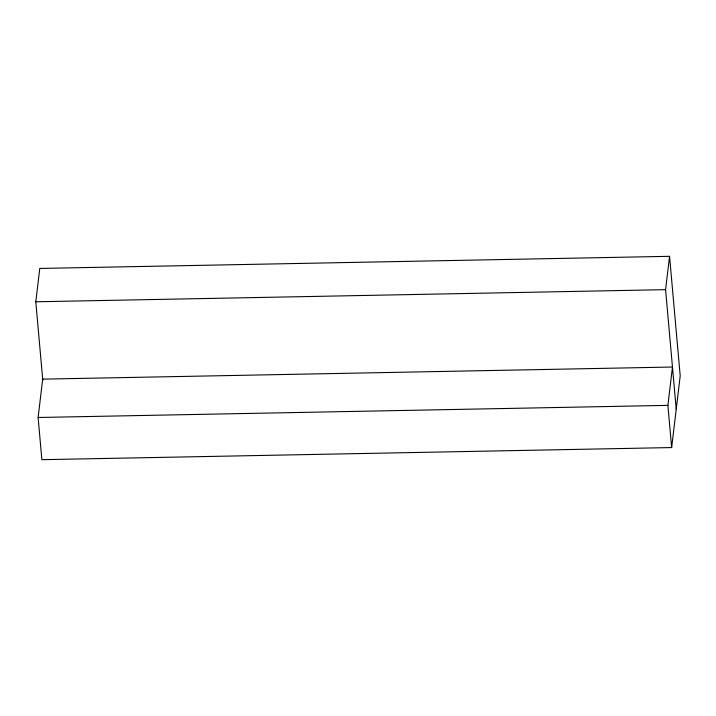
<?xml version="1.0" encoding="UTF-8"?>
<svg xmlns="http://www.w3.org/2000/svg" width="716" height="716" viewBox="0 0 716 716"><rect width="100%" height="100%" fill="white"/><g stroke="black" fill="none" stroke-linecap="round" stroke-linejoin="round"><path stroke-width="1.07" d="M42.799 380.384L35.8 301.785L39.774 268.437L669.558 256.319L680.2 375.873L671.653 447.563L41.868 459.681L38.118 417.491L42.683 379.14L672.467 367.022L667.894 405.363L671.653 447.563M676.226 409.212L665.585 289.658L669.558 256.319M35.8 301.785L665.585 289.658M38.118 417.491L667.894 405.363"/></g></svg>
